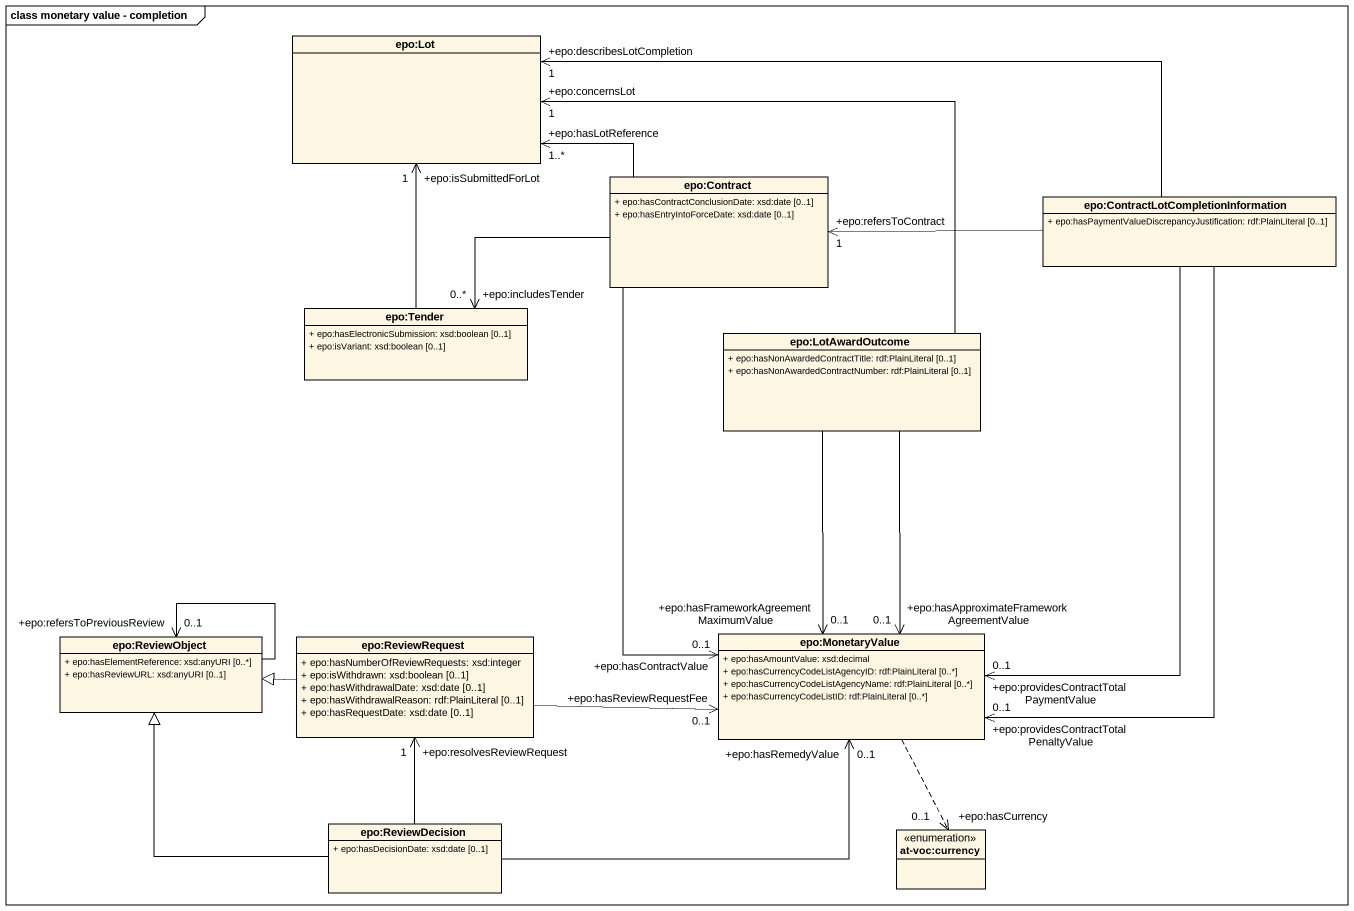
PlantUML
@startuml
mainframe class monetary value - completion
hide circle
hide empty members
skinparam classAttributeIconSize 0
class "epo:Lot" as epo_Lot
class "epo:Contract" as epo_Contract {
  + epo:hasContractConclusionDate: xsd:date [0..1]
  + epo:hasEntryIntoForceDate: xsd:date [0..1]
}
class "epo:ContractLotCompletionInformation" as epo_ContractLotCompletionInf {
  + epo:hasPaymentValueDiscrepancyJustification: rdf:PlainLiteral [0..1]
}
class "epo:Tender" as epo_Tender {
  + epo:hasElectronicSubmission: xsd:boolean [0..1]
  + epo:isVariant: xsd:boolean [0..1]
}
class "epo:LotAwardOutcome" as epo_LotAwardOutcome {
  + epo:hasNonAwardedContractTitle: rdf:PlainLiteral [0..1]
  + epo:hasNonAwardedContractNumber: rdf:PlainLiteral [0..1]
}
class "epo:MonetaryValue" as epo_MonetaryValue {
  + epo:hasAmountValue: xsd:decimal
  + epo:hasCurrencyCodeListAgencyID: rdf:PlainLiteral [0..*]
  + epo:hasCurrencyCodeListAgencyName: rdf:PlainLiteral [0..*]
  + epo:hasCurrencyCodeListID: rdf:PlainLiteral [0..*]
}
class "epo:ReviewObject" as epo_ReviewObject {
  + epo:hasElementReference: xsd:anyURI [0..*]
  + epo:hasReviewURL: xsd:anyURI [0..1]
}
class "epo:ReviewRequest" as epo_ReviewRequest {
  + epo:hasNumberOfReviewRequests: xsd:integer
  + epo:isWithdrawn: xsd:boolean [0..1]
  + epo:hasWithdrawalDate: xsd:date [0..1]
  + epo:hasWithdrawalReason: rdf:PlainLiteral [0..1]
  + epo:hasRequestDate: xsd:date [0..1]
}
class "epo:ReviewDecision" as epo_ReviewDecision {
  + epo:hasDecisionDate: xsd:date [0..1]
}
enum "at-voc:currency" as at_voc_currency
epo_Contract -left-> "+epo:hasLotReference\n1..*" epo_Lot
epo_Contract -left-> "+epo:includesTender\n0..*" epo_Tender
epo_Contract --> "+epo:hasContractValue\n0..1" epo_MonetaryValue
epo_ContractLotCompletionInf -left-> "+epo:describesLotCompletion\n1" epo_Lot
epo_ContractLotCompletionInf -left-> "+epo:refersToContract\n1" epo_Contract
epo_ContractLotCompletionInf --> "+epo:providesContractTotalPaymentValue\n0..1" epo_MonetaryValue
epo_ContractLotCompletionInf --> "+epo:providesContractTotalPenaltyValue\n0..1" epo_MonetaryValue
epo_Tender -up-> "+epo:isSubmittedForLot\n1" epo_Lot
epo_LotAwardOutcome -up-> "+epo:concernsLot\n1" epo_Lot
epo_LotAwardOutcome --> "+epo:hasFrameworkAgreementMaximumValue\n0..1" epo_MonetaryValue
epo_LotAwardOutcome --> "+epo:hasApproximateFrameworkAgreementValue\n0..1" epo_MonetaryValue
epo_MonetaryValue ..> "+epo:hasCurrency\n0..1" at_voc_currency
epo_ReviewObject --> "+epo:refersToPreviousReview\n0..1" epo_ReviewObject
epo_ReviewRequest -right-> "+epo:hasReviewRequestFee\n0..1" epo_MonetaryValue
epo_ReviewRequest -left-|> epo_ReviewObject
epo_ReviewDecision -right-> "+epo:hasRemedyValue\n0..1" epo_MonetaryValue
epo_ReviewDecision -up-|> epo_ReviewObject
epo_ReviewDecision -up-> "+epo:resolvesReviewRequest\n1" epo_ReviewRequest
@enduml
